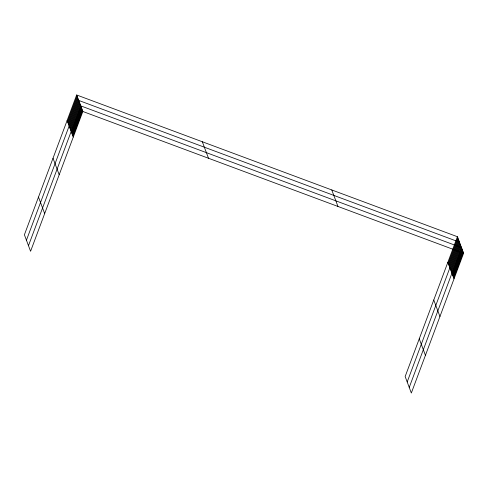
<?xml version="1.0" encoding="UTF-8"?>
<svg xmlns="http://www.w3.org/2000/svg" width="488" height="488" viewBox="0 0 488 488"><rect width="100%" height="100%" fill="white"/><g stroke="black" fill="none" stroke-linecap="round" stroke-linejoin="round"><path stroke-width="0.73" d="M76.665 94.977L24.4 234.771L30.579 251.277L82.844 111.477L76.665 94.977L457.421 236.723L463.6 253.229L411.335 393.023L405.156 376.522L457.421 236.723M67.515 121.64L77.073 96.063M67.923 122.726L77.482 97.155M68.332 123.818L77.891 98.247M68.735 124.904L78.3 99.332M26.437 240.218L78.708 100.424L459.458 242.17L407.193 381.964M69.552 127.081L79.117 101.51M69.961 128.173L79.52 102.602M70.37 129.265L79.928 103.688M70.778 130.351L80.337 104.78M28.481 245.665L80.746 105.872L461.502 247.617L409.231 387.411M71.535 132.376L81.093 106.805M71.882 133.309L81.447 107.738M72.236 134.249L81.795 108.671M72.584 135.182L82.149 109.611M72.938 136.115L82.496 110.544M448.265 263.386L457.829 237.815M448.673 264.478L458.238 238.906M449.082 265.564L458.641 239.992M449.491 266.655L459.049 241.084M450.308 268.833L459.867 243.262M450.717 269.925L460.275 244.348M451.119 271.011L460.684 245.44M451.528 272.103L461.093 246.531M452.291 274.128L461.849 248.557M452.638 275.061L462.197 249.49M452.986 275.994L462.551 250.423M453.34 276.934L462.899 251.357M453.688 277.867L463.252 252.296M82.844 111.477L463.6 253.229M447.856 262.3L454.041 278.8M433.765 299.992L439.944 316.498M419.247 338.825L425.426 355.331M331.773 189.948L337.952 206.454M202.313 141.752L208.498 158.258M67.106 120.548L73.285 137.055M53.015 158.24L59.194 174.747M38.491 197.079L44.67 213.579"/></g></svg>
